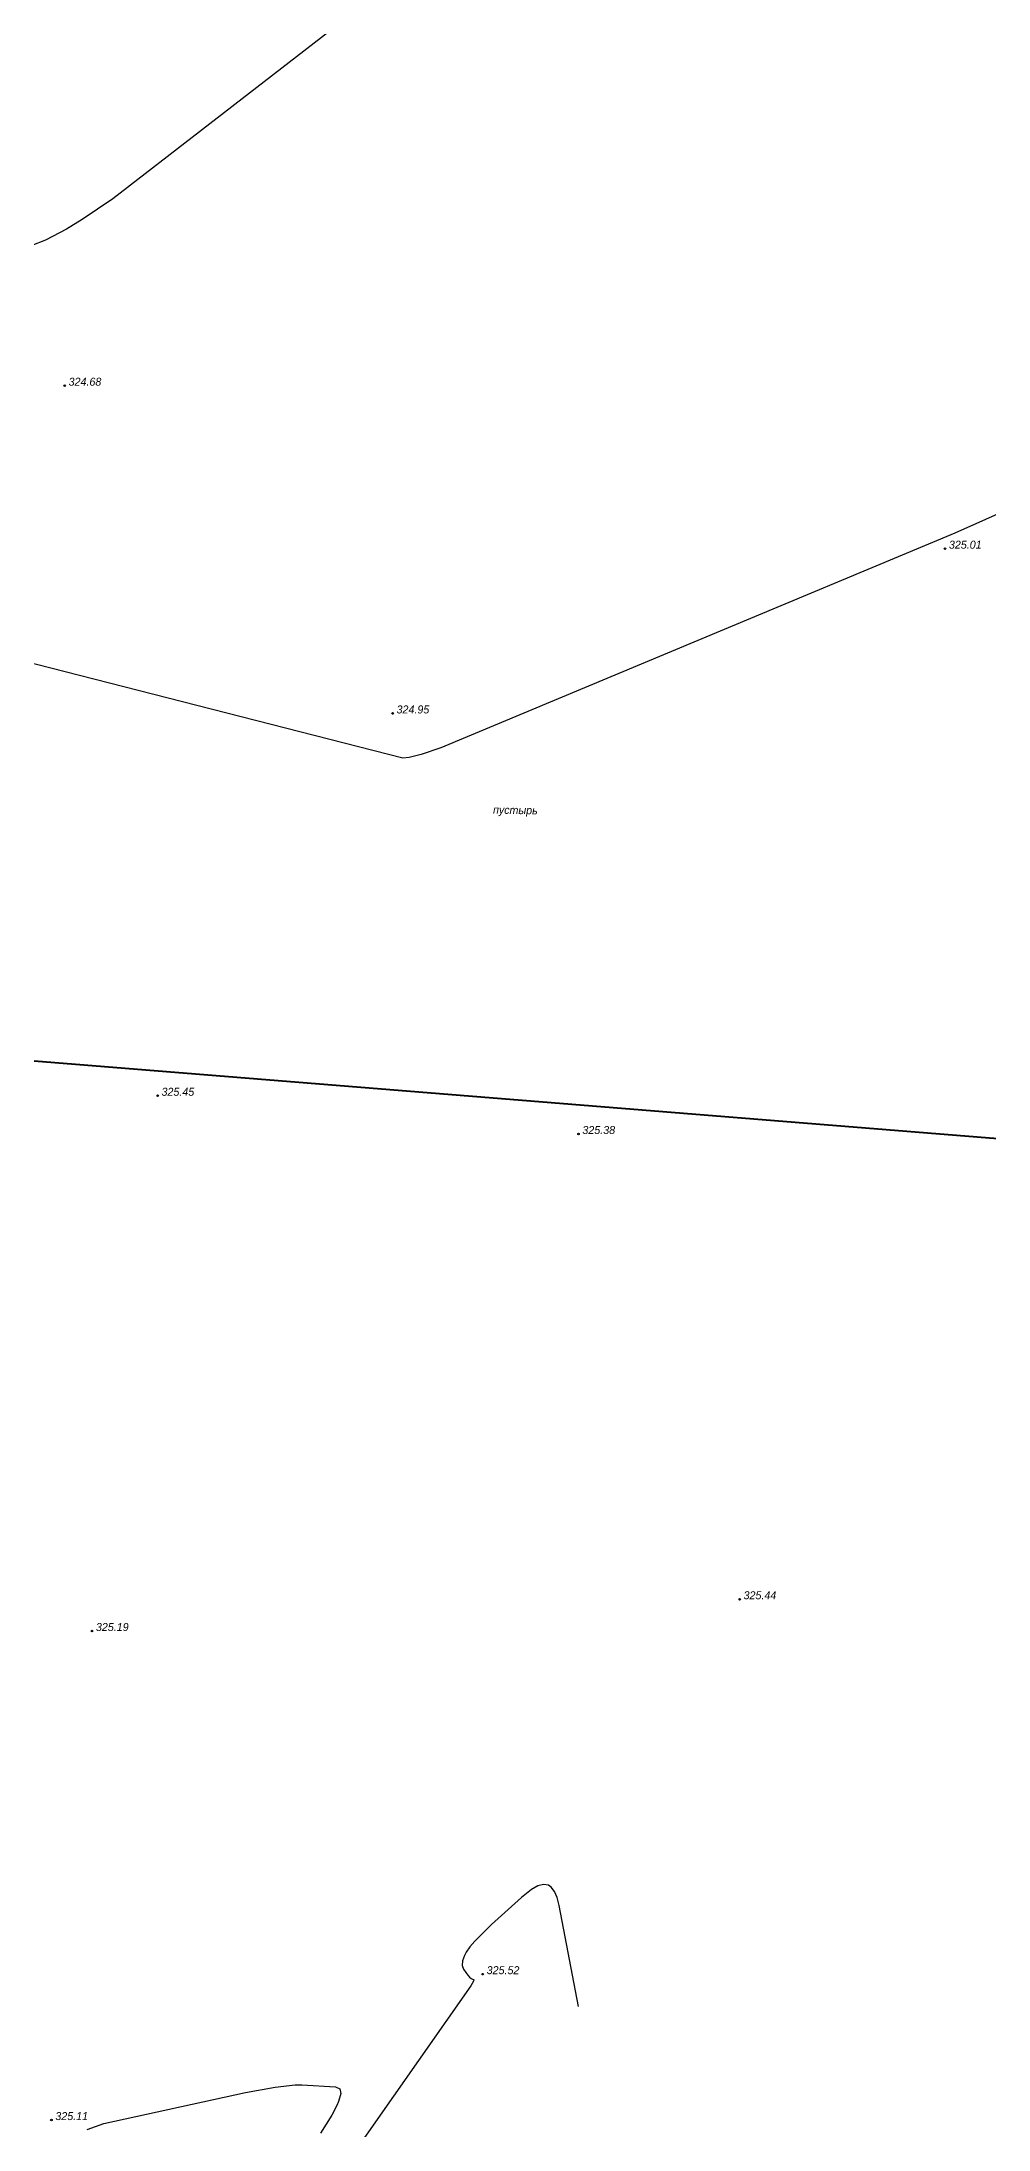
# Model space of a CAD drawing. Extents: x 108150 to 142535, y -18867 to -9422.
# Drawn here: x 140941.3 to 141044.9, y -13692.3 to -13463.8 of the extents above; entities that cross this region are included whole.
import ezdxf

# ---------------------------------------------------------------- set-up
doc = ezdxf.new("R2010")
doc.units = 0
doc.header["$MEASUREMENT"] = 0
for name, color, linetype in [('(039) Земля', 7, 'Continuous'), ('GEO_POINTS111', 7, 'Continuous'), ('R_Поверхность1_CNT-MIN', 7, 'Continuous')]:
    doc.layers.add(name, color=color, linetype=linetype)
doc.styles.add('BM-431', font='')
doc.styles.get('BM-431').set_extended_font_data('Bm431', italic=True)

msp = doc.modelspace()

# ---------------------------------------------------------------- linework, layer by layer
at = {"color": 3, "lineweight": 40, "elevation": 326}
msp.add_lwpolyline([(140873.329, -13549.0756), (140871.2371, -13552.4465), (140903.7519, -13572.3852), (141842.4078, -13648.0543), (141857.2328, -13645.7676)], dxfattribs=at)
at = {"layer": 'GEO_POINTS111'}
for points, elevation in [([(140943.8092, -13501.4185), (140943.8092, -13501.4185)], 324.676), ([(141040.1821, -13519.264), (141040.1821, -13519.264)], 325.0081), ([(140979.7127, -13537.3026), (140979.7127, -13537.3026)], 324.9523), ([(140953.9819, -13579.1675), (140953.9819, -13579.1675)], 325.4549), ([(141000.058, -13583.3539), (141000.058, -13583.3539)], 325.3755), ([(141017.7021, -13634.3001), (141017.7021, -13634.3001)], 325.4394), ([(140946.8012, -13637.7782), (140946.8012, -13637.7782)], 325.1896), ([(140989.5782, -13675.3527), (140989.5782, -13675.3527)], 325.5227), ([(140942.3604, -13691.3283), (140942.3604, -13691.3283)], 325.114)]:
    msp.add_lwpolyline(points, dxfattribs=dict(at, elevation=elevation))
for centre in [(140943.8092, -13501.4185, 324.676), (141040.1821, -13519.264, 325.0081), (140979.7127, -13537.3026, 324.9523), (140953.9819, -13579.1675, 325.4549), (141000.058, -13583.3539, 325.3755), (141017.7021, -13634.3001, 325.4394), (140946.8012, -13637.7782, 325.1896), (140989.5782, -13675.3527, 325.5227), (140942.3604, -13691.3283, 325.114)]:
    msp.add_circle(centre, 0.0875, dxfattribs=at)
at = {"layer": 'R_Поверхность1_CNT-MIN', "color": 44}
for points, elevation in [([(140987.7019, -13451.0755), (140949.0857, -13480.9438), (140945.7243, -13483.2317), (140944.0225, -13484.2644), (140941.7116, -13485.4711), (140940.2154, -13486.0812), (140930.7069, -13489.3445), (140928.0775, -13489.8896), (140924.2297, -13490.369), (140917.4735, -13490.7928), (140844.2518, -13492.4498)], 324.5), ([(141078.845, -13500.8163), (141041.2431, -13517.5753), (140984.9896, -13541.0553), (140982.8503, -13541.7815), (140981.5256, -13542.1348), (140980.8212, -13542.1849), (140913.2937, -13524.9464)], 325), ([(141000.0635, -13678.8918), (140997.9521, -13667.8403), (140997.73, -13666.9619), (140997.4387, -13666.2912), (140997.0784, -13665.8282), (140996.7626, -13665.6171), (140996.2305, -13665.519), (140995.615, -13665.6713), (140994.9163, -13666.0741), (140993.8274, -13666.9562), (140990.5369, -13669.9046), (140988.6967, -13671.7411), (140988.1727, -13672.3659), (140987.7727, -13672.9377), (140987.5723, -13673.2947), (140987.3538, -13673.8793), (140987.3216, -13674.3843), (140987.4755, -13674.8096), (140987.7122, -13675.1621), (140987.9284, -13675.4482), (140988.124, -13675.6681), (140988.2991, -13675.8218), (140988.4536, -13675.9091), (140988.5875, -13675.9302), (140988.571, -13676.1029), (140988.2744, -13676.6452), (140965.5978, -13708.9697)], 325.5), ([(140946.2549, -13692.3536), (140948.1119, -13691.7182), (140963.5929, -13688.3247), (140966.8434, -13687.7338), (140969.0375, -13687.4846), (140969.7735, -13687.481), (140973.4672, -13687.7018), (140973.9142, -13687.9015), (140974.0242, -13688.4271), (140973.7972, -13689.2786), (140973.6066, -13689.7219), (140973.0554, -13690.773), (140971.8035, -13692.7606)], 325)]:
    msp.add_lwpolyline(points, dxfattribs=dict(at, elevation=elevation))

# ---------------------------------------------------------------- texts
at = {"layer": '(039) Земля', "linetype": 'Continuous', "style": 'BM-431', "width": 1}
msp.add_text('пустырь', height=0.87, rotation=359.155003, dxfattribs=at).set_placement((140990.6998, -13548.2804))
at = {"layer": 'GEO_POINTS111', "color": 7, "char_height": 0.876, "attachment_point": 1}
for s, insert, width in [('\\fD431|b0|i1|c0|p34;\\W1.0000000000;\\T1.0000000000;\\o\\l324.68', (140944.2361, -13500.5425, 324.676), 4.084871), ('\\fD431|b0|i1|c0|p34;\\W1.0000000000;\\T1.0000000000;\\o\\l325.01', (141040.6089, -13518.388, 325.0081), 3.787981), ('\\fD431|b0|i1|c0|p34;\\W1.0000000000;\\T1.0000000000;\\o\\l324.95', (140980.1395, -13536.4266, 324.9523), 4.087218), ('\\fD431|b0|i1|c0|p34;\\W1.0000000000;\\T1.0000000000;\\o\\l325.45', (140954.4087, -13578.2915, 325.4549), 4.033238), ('\\fD431|b0|i1|c0|p34;\\W1.0000000000;\\T1.0000000000;\\o\\l325.38', (141000.4849, -13582.4779, 325.3755), 3.971044), ('\\fD431|b0|i1|c0|p34;\\W1.0000000000;\\T1.0000000000;\\o\\l325.44', (141018.129, -13633.4241, 325.4394), 4.013875), ('\\fD431|b0|i1|c0|p34;\\W1.0000000000;\\T1.0000000000;\\o\\l325.19', (140947.228, -13636.9022, 325.1896), 3.75043), ('\\fD431|b0|i1|c0|p34;\\W1.0000000000;\\T1.0000000000;\\o\\l325.52', (140990.0051, -13674.4767, 325.5227), 3.964589), ('\\fD431|b0|i1|c0|p34;\\W1.0000000000;\\T1.0000000000;\\o\\l325.11', (140942.7872, -13690.4523, 325.114), 3.541551)]:
    msp.add_mtext(s, dxfattribs=dict(at, insert=insert, width=width))

doc.saveas('drawing.dxf')
